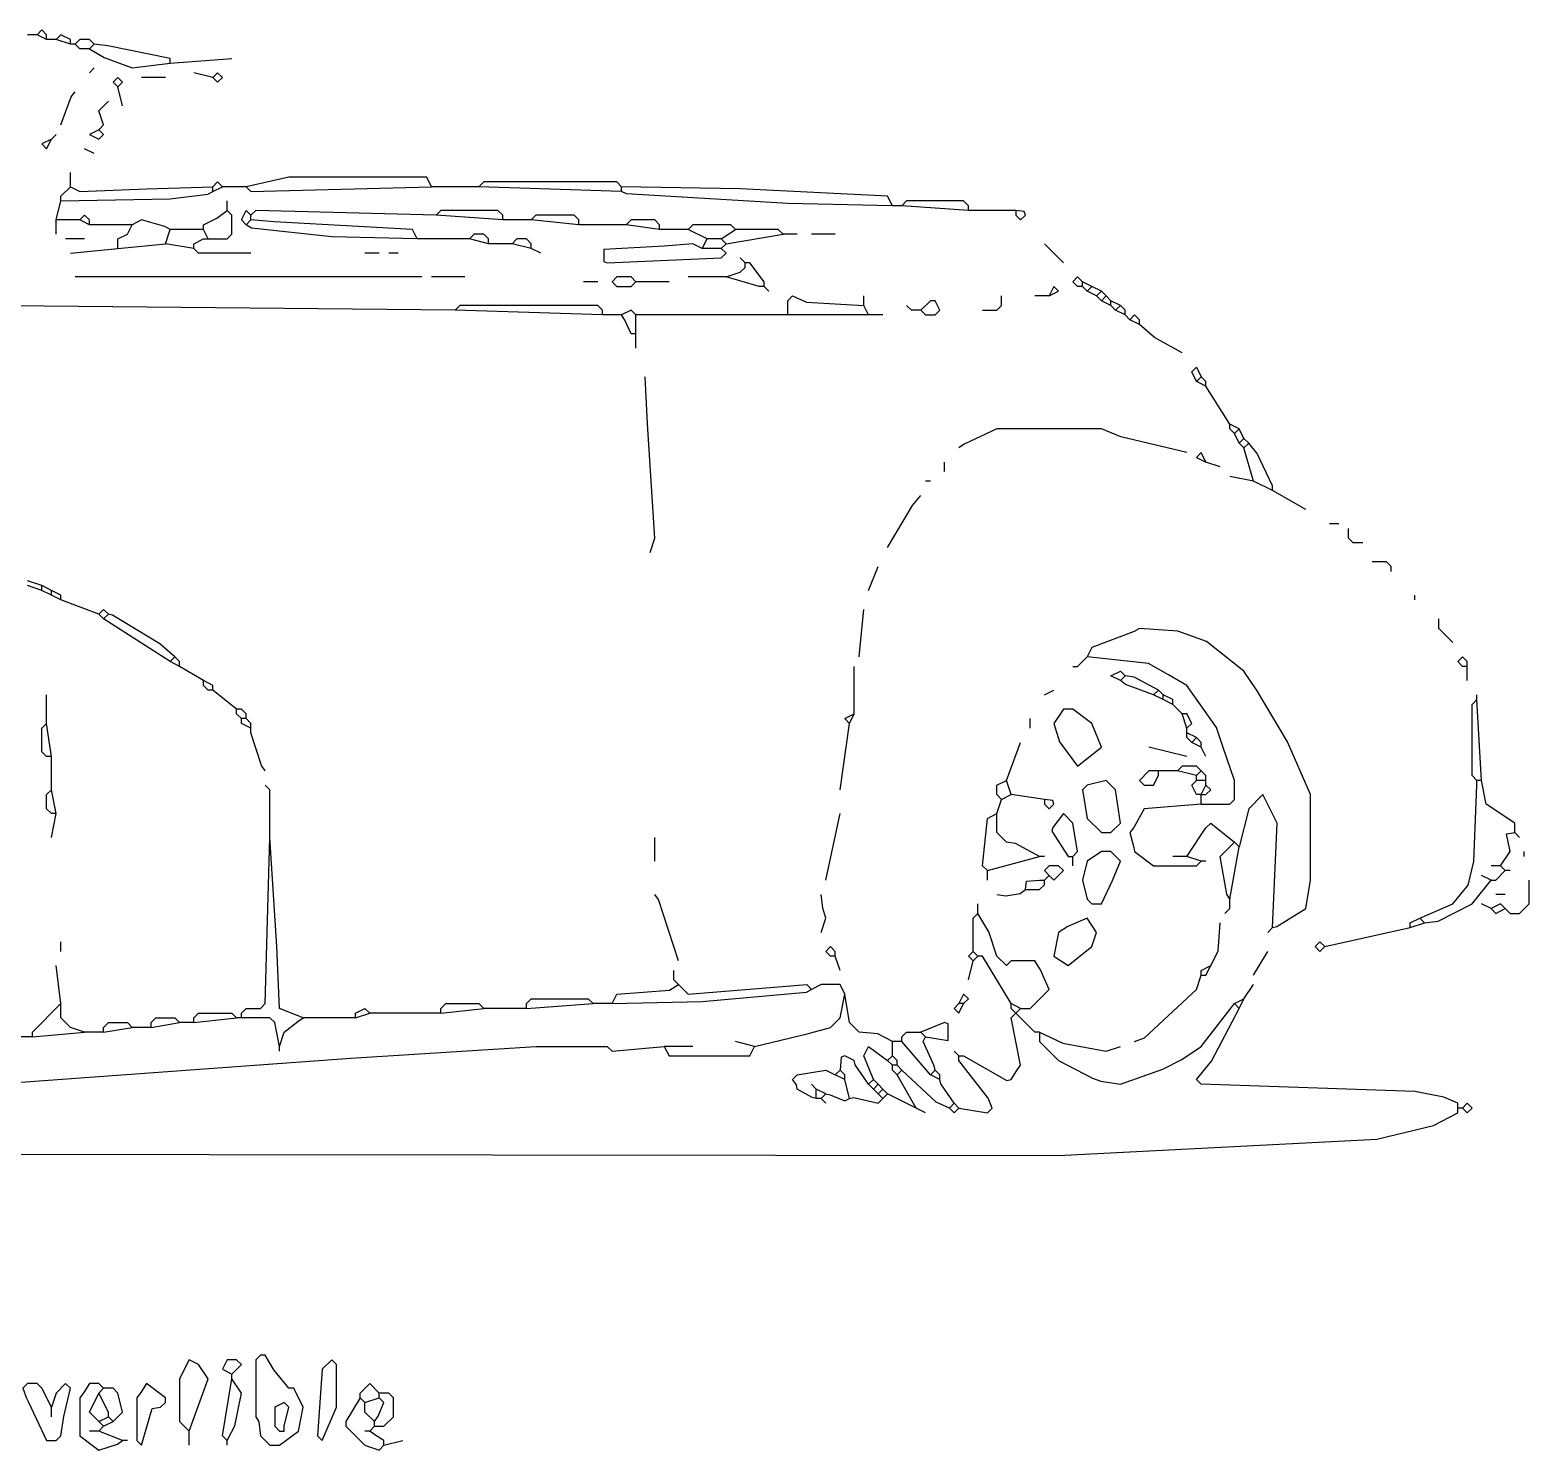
# Model space of a CAD drawing. Extents: x 11 to 752, y 55 to 370.
# Drawn here: x 436.5 to 752, y 59 to 358 of the extents above; entities that cross this region are included whole.
import ezdxf

# ---------------------------------------------------------------- set-up
doc = ezdxf.new("R2010")
doc.units = 0
doc.layers.get('0').update_dxf_attribs({"linetype": 'CONTINUOUS'})

msp = doc.modelspace()

# ---------------------------------------------------------------- linework, layer by layer
at = {"color": 7, "linetype": 'CONTINUOUS'}
for points in [[(438, 357), (436, 357)], [(440, 356), (440, 357), (439, 358), (438, 357)], [(440, 356), (438, 357)], [(445, 355), (445, 356), (443, 357), (442, 356)], [(442, 356), (440, 356)], [(445, 355), (442, 356)], [(446, 355), (445, 355)], [(450, 355), (449, 356), (447, 356), (446, 355)], [(449, 354), (447, 354), (446, 355)], [(449, 354), (450, 355)], [(449, 354), (452.1, 352.2), (458, 350), (466, 351)], [(466, 351), (466, 352), (452.911765, 354.647059), (450, 355)], [(466, 351), (479, 352)], [(449, 349), (450, 350)], [(455, 346), (456, 347), (455, 348), (454, 347), (455, 346)], [(465, 348), (460, 348)], [(475, 348), (471, 349)], [(475, 348), (476, 347), (477, 348), (476, 349), (475, 348)], [(443, 338), (445.2, 343.9), (446, 345)], [(456, 342), (455, 346)], [(451, 337), (452, 338), (451, 341), (453, 343)], [(441, 335), (439, 334), (440, 333), (441, 335)], [(441, 335), (442, 336)], [(451, 337), (449, 336), (451, 335), (452, 336), (451, 337)], [(450, 332), (448, 333)], [(443, 322), (443, 323), (445, 325)], [(445, 325), (445, 328)], [(445, 325), (447, 324), (461.032995, 324.538071), (475, 325)], [(477, 325), (476, 326), (475, 325)], [(475, 324), (475, 325)], [(475, 324), (477, 325)], [(482, 325), (477, 325)], [(521, 325), (520, 327), (491, 327), (482, 325)], [(482, 325), (483, 324), (521, 325)], [(531, 325), (521, 325)], [(561, 325), (560, 326), (532, 326), (531, 325)], [(561, 324), (531, 325)], [(561, 324), (561, 325)], [(618, 321), (617, 323), (585.980831, 324.520767), (561, 325)], [(442, 318), (443, 322)], [(443, 322), (465.979245, 322.477358), (473.946154, 323.430769), (475, 324)], [(478, 320), (478, 322)], [(618, 321), (596.021649, 321.476289), (562.027586, 323.468966), (561, 324)], [(634, 320), (634, 321), (633, 322), (621, 322), (620, 321)], [(449, 317), (449, 318), (448, 319), (447, 318)], [(473, 316), (473, 317), (475.8, 318.4), (478, 320)], [(474, 314), (478, 314), (479, 315), (479, 319), (478, 320)], [(482, 317), (481, 318), (482, 320), (483, 319)], [(522, 319), (484, 320), (483, 319)], [(483, 318), (483, 319)], [(536, 318), (536, 319), (535, 320), (523, 320), (522, 319)], [(536, 318), (522, 319)], [(552, 317), (552, 318), (551, 319), (543, 319), (542, 318)], [(620, 321), (618, 321)], [(634, 320), (620, 321)], [(644, 320), (634, 320)], [(644, 320), (644, 319), (645, 318), (646, 319), (645.75, 319.75), (644, 320)], [(447, 318), (442, 318)], [(442, 315), (442, 318)], [(449, 317), (447, 318)], [(458, 317), (449, 317)], [(455, 312), (455, 314), (457, 315), (458, 317)], [(466, 316), (464.911765, 316.647059), (460, 318), (458, 317)], [(465, 313), (466, 316)], [(473, 316), (466, 316)], [(474, 314), (473, 316)], [(482, 317), (483, 318)], [(518, 314), (500.026154, 314.470769), (483.1, 316.3), (482, 317)], [(518, 314), (517, 316), (487.923077, 317.615385), (483, 318)], [(542, 318), (536, 318)], [(552, 317), (542, 318)], [(562, 317), (552, 317)], [(569, 316), (569, 317), (568, 318), (563, 318), (562, 317)], [(569, 316), (562, 317)], [(575, 316), (569, 316)], [(585, 316), (584, 317), (576, 317), (575, 316)], [(579, 314), (575, 316)], [(582, 314), (585, 316)], [(595, 315), (594, 316), (585, 316)], [(448, 314), (444, 314)], [(455, 312), (465, 313)], [(471, 312), (465, 313)], [(471, 312), (471, 313), (473, 314), (474, 314)], [(529, 314), (518, 314)], [(533, 313), (533, 314), (532, 315), (530, 315), (529, 314)], [(533, 313), (529, 314)], [(538, 313), (533, 313)], [(542, 312), (542, 313), (541, 314), (539, 314), (538, 313)], [(542, 312), (538, 313)], [(578, 312), (576, 313), (569.964706, 312.458824), (557.25, 311.75), (557.25, 309.25), (558, 309), (582, 310), (583, 311), (582, 312)], [(578, 312), (579, 314)], [(582, 314), (579, 314)], [(583, 313), (582, 314)], [(582, 312), (583, 313)], [(583, 313), (595, 315)], [(598, 315), (595, 315)], [(606, 315), (601, 315)], [(654, 309), (650, 313)], [(445, 311), (455, 312)], [(483, 311), (472, 311), (471, 312)], [(510, 311), (507, 311)], [(514, 311), (512, 311)], [(544, 311), (542, 312)], [(582, 312), (578, 312)], [(587, 309), (586, 310)], [(583, 306), (586, 307), (587, 308), (587, 309)], [(591, 305), (588, 309), (587, 309)], [(519, 306), (446, 306)], [(528, 306), (521, 306)], [(556, 305), (553, 305)], [(564, 305), (563, 306), (560, 306), (559, 305), (560, 304), (563, 304), (564, 305)], [(571, 305), (564, 305)], [(583, 306), (575, 306)], [(591, 304), (590, 304), (583, 306)], [(591, 304), (591, 305)], [(592, 303), (591, 304)], [(658, 304), (657, 304), (656, 305), (657, 306), (658, 305)], [(658, 304), (658, 305)], [(660, 304), (658, 305)], [(659, 303), (658, 304)], [(659, 303), (660, 304)], [(661, 302), (659, 303)], [(662, 303), (660, 304)], [(661, 302), (662, 303)], [(663, 302), (662, 303)], [(526, 299), (425, 300)], [(557, 298), (557, 299), (556, 300), (527, 300), (526, 299)], [(596, 298), (596, 299), (596, 301), (597, 302), (599.9, 300.7), (612, 300)], [(612, 300), (612, 302)], [(613, 298), (612, 300)], [(624, 299), (622, 299), (621, 300)], [(624, 299), (625, 298), (627, 298), (628, 299), (627, 301), (626, 301), (624, 299)], [(637, 299), (640, 299), (641, 300), (641, 302)], [(651, 302), (648, 302)], [(662, 301), (661, 302)], [(662, 301), (663, 302)], [(664, 300), (662, 301)], [(664, 301), (663, 302)], [(664, 300), (664, 301)], [(666, 300), (664, 301)], [(665, 299), (664, 300)], [(665, 299), (666, 300)], [(667, 299), (666, 300)], [(557, 298), (526, 299)], [(561, 298), (557, 298)], [(564, 298), (563, 299), (561, 298)], [(564, 294), (563, 294), (561.7, 296.9), (561, 298)], [(596, 298), (564, 298)], [(564, 294), (564, 298)], [(613, 298), (596, 298)], [(616, 298), (613, 298)], [(667, 298), (665, 299)], [(667, 298), (667, 299)], [(668, 297), (667, 298)], [(670, 297), (669, 298), (668, 297)], [(670, 296), (668, 297)], [(670, 296), (670, 297)], [(564, 291), (564, 294)], [(679, 290), (673.18, 293.24), (670, 296)], [(567, 248), (568, 251), (566.45082, 275.040984), (566, 285)], [(682, 284), (681, 286), (682, 287), (683, 285)], [(682, 284), (683, 285)], [(684, 283), (682, 284)], [(684, 284), (683, 285)], [(684, 283), (684, 284)], [(689, 275), (684, 283)], [(689, 274), (689, 275)], [(691, 274), (689, 275)], [(680, 269), (666.088235, 272.352941), (662, 274), (640, 274), (633.1, 270.8), (632, 270)], [(690, 273), (689, 274)], [(690, 273), (691, 274)], [(691, 271), (690, 273)], [(692, 272), (691, 274)], [(691, 271), (692, 272)], [(693, 271), (692, 272)], [(684, 267), (683, 269), (682, 268), (684, 267)], [(692, 270), (691, 271)], [(692, 270), (693, 271)], [(694, 263), (692, 270)], [(698, 261), (698, 262), (694.769231, 268.846154), (693, 271)], [(629, 265), (629, 267)], [(687, 266), (684, 267)], [(626, 263), (625, 263)], [(694, 263), (689, 264)], [(698, 261), (694, 263)], [(617, 249), (622.230769, 257.846154), (624, 260)], [(705, 257), (698, 261)], [(712, 254), (710, 254)], [(717, 250), (715, 250), (714, 251), (714, 253)], [(613, 240), (615, 245)], [(723, 244), (723, 245), (722, 246), (719, 246)], [(439, 241), (436, 242)], [(439, 240), (436, 241)], [(439, 240), (439, 241)], [(441, 240), (439, 241)], [(441, 239), (439, 240)], [(441, 239), (441, 240)], [(443, 239), (441, 240)], [(443, 238), (441, 239)], [(443, 238), (443, 239)], [(451, 235), (443, 238)], [(728, 238), (728, 239)], [(453, 235), (452, 236), (451, 235)], [(452, 234), (451, 235)], [(452, 234), (453, 235)], [(466, 225), (452, 234)], [(467, 226), (463.82, 228.76), (453.9, 234.8), (453, 235)], [(611, 226), (612, 236)], [(736, 229), (733, 232), (733, 234)], [(698, 169), (698.9, 169.2), (705, 173), (706, 179), (706, 197), (701.2, 208.1), (694.76, 218.82), (692, 223), (684.153846, 229.230769), (678.076923, 231.384615), (670, 232), (668.911765, 231.352941), (660, 228), (659, 226)], [(466, 225), (467, 226)], [(468, 224), (466, 225)], [(468, 225), (467, 226)], [(468, 224), (468, 225)], [(656, 224), (657, 224), (659, 226)], [(683, 195), (684, 195), (689, 195), (690, 196), (690, 200), (687.647059, 206.911765), (686.2, 211.1), (680, 220), (676.153846, 222.230769), (671.923077, 224.615385), (659, 226)], [(739, 224), (738, 224), (737, 225), (738, 226), (739, 225)], [(739, 224), (739, 225)], [(473, 221), (468, 224)], [(475, 220), (473, 221)], [(475, 219), (474, 219), (473, 220), (473, 221)], [(610, 214), (610, 224)], [(666, 221), (664, 222), (666, 223), (667, 222)], [(666, 221), (667, 222)], [(673, 218), (667.1, 220.2), (666, 221)], [(674, 219), (668.9, 221.7), (667, 222)], [(739, 221), (739, 224)], [(440, 212), (440, 218)], [(475, 219), (475, 220)], [(480, 215), (475, 219)], [(650, 218), (652, 219)], [(673, 218), (674, 219)], [(675, 217), (673, 218)], [(675, 218), (674, 219)], [(675, 217), (675, 218)], [(677, 217), (675, 218)], [(741, 217), (741, 218)], [(480, 214), (480, 215)], [(482, 213), (482, 214), (481, 215), (480, 215)], [(657, 203), (662, 207), (660, 212), (656, 215), (654, 215), (652, 212), (653.2, 208.1), (657, 203)], [(677, 216), (675, 217)], [(677, 216), (677, 217)], [(679, 214), (677, 216)], [(741, 200), (740, 201), (740, 216), (741, 217)], [(742, 200), (741, 217)], [(441, 205), (440, 205), (439, 206), (439, 211), (440, 212)], [(441, 205), (440, 212)], [(481, 213), (480, 214)], [(482, 213), (481, 213)], [(481, 212), (481, 213)], [(483, 211), (481, 212)], [(483, 212), (482, 213)], [(483, 211), (483, 212)], [(607, 198), (609, 212)], [(609, 212), (608, 213), (610, 214)], [(609, 212), (610, 214)], [(647, 211), (647, 213)], [(680, 211), (679, 214)], [(680, 211), (681, 212), (680, 214), (679, 214)], [(486, 202), (485.2, 203.1), (483, 210), (483, 211)], [(680, 210), (680, 211)], [(680, 209), (680, 210)], [(682, 209), (680, 210)], [(681, 208), (680, 209)], [(681, 208), (682, 209)], [(683, 208), (682, 209)], [(642, 200), (645, 208)], [(680, 205), (672, 207)], [(683, 207), (681, 208)], [(683, 207), (683, 208)], [(684, 205), (683, 207)], [(441, 198), (441, 205)], [(674, 202), (673, 202), (672, 202), (670, 200), (671, 199), (673, 199), (674, 201), (674, 202)], [(678, 202), (674, 202)], [(683, 202), (682, 203), (679, 203), (678, 202)], [(682, 201), (678, 202)], [(682, 201), (683, 202)], [(684, 201), (683, 202)], [(487, 188), (487, 198), (486, 199)], [(641, 196), (640, 197), (640, 199), (642, 200)], [(643, 197), (642, 200)], [(664, 189), (666, 191), (665, 198), (663, 200), (659, 199), (658, 198), (659, 192), (662, 189), (664, 189)], [(683, 197), (682, 197), (681, 199), (682, 200)], [(682, 200), (682, 201)], [(684, 200), (682, 200)], [(683, 197), (684, 199)], [(683, 197), (684, 197), (685, 198), (684, 199)], [(684, 200), (684, 201)], [(684, 199), (684, 200)], [(729, 171), (736, 174), (739.2, 177.9), (740.384615, 182.923077), (741, 199), (741, 200)], [(742, 200), (741, 200)], [(749, 189), (749, 191), (743, 195), (742, 200)], [(442, 193), (441, 193), (440, 194), (440, 197), (441, 198)], [(442, 193), (441, 198)], [(640, 193), (641, 196)], [(641, 196), (643, 197)], [(650, 196), (643, 197)], [(650, 196), (650, 195), (651, 194), (652, 195), (651.75, 195.75), (650, 196)], [(683, 195), (683, 197)], [(698, 169), (699, 191), (696, 197), (693, 194), (691, 186)], [(441, 188), (442, 193)], [(604, 179), (607, 193)], [(638, 181), (637, 182), (638, 192), (640, 193)], [(649, 184), (643.9, 186.7), (642, 187), (640, 189), (640, 193)], [(656, 184), (657, 185), (656, 191), (654, 193), (651.8, 190.1), (651.6, 189.3), (655, 184), (656, 184)], [(683, 195), (671, 194), (668.8, 190.1), (668, 189), (668.8, 185.9), (669, 185), (673, 182), (682, 182), (683, 183)], [(680, 184), (684, 190), (685, 191), (690, 187)], [(481, 150), (481, 151), (482, 152), (485, 152), (486, 153), (487, 188)], [(494, 150), (489, 152), (488.477358, 165.020755), (487, 188)], [(568, 183), (568, 188)], [(689, 175), (688.42, 176.06), (687, 184), (690, 187)], [(691, 186), (690, 187)], [(746, 182), (748, 185), (747.25, 188.75), (749, 189)], [(750, 188), (749, 189)], [(638, 181), (649, 184)], [(650, 184), (649, 184)], [(656, 182), (656, 184)], [(662, 174), (664.352941, 178.911765), (666, 183), (664, 185), (662, 185), (659, 183), (658, 179), (659, 175), (660, 174), (662, 174)], [(680, 184), (677, 184)], [(683, 183), (680, 184)], [(684, 183), (683, 183)], [(689, 175), (691, 186)], [(751, 184), (751, 185)], [(638, 179), (638, 181)], [(651, 180), (652, 179), (654, 181), (653, 182), (651, 182), (650, 181), (651, 180)], [(650, 179), (651, 180)], [(744, 179), (742, 180)], [(746, 182), (744, 182)], [(744, 179), (745, 179), (747, 181)], [(747, 181), (746, 182)], [(748, 181), (747, 181)], [(640, 176), (641.9, 175.7), (644.9, 176.2), (646, 177)], [(646, 177), (646.25, 178.75), (649, 179), (650, 179)], [(646, 177), (649, 177), (650, 178), (650, 179)], [(730, 170), (732.911765, 170.352941), (740, 174), (744, 179)], [(747, 173), (748, 172), (750, 172), (752, 174), (752, 179)], [(573, 162), (568.8, 174.9), (568, 176)], [(603, 168), (604, 171), (603.352941, 173.088235), (603, 176)], [(636, 172), (636, 174)], [(688, 172), (689, 173), (689, 175)], [(744, 173), (742, 174)], [(747, 173), (746, 174), (744, 173)], [(747, 176), (745, 176)], [(635, 164), (635, 171), (636, 172)], [(645, 152), (647, 152), (651, 156), (649.2, 160.1), (648, 162), (643, 162), (642, 161), (640, 163), (638.3, 168.1), (636, 172)], [(655, 161), (660, 165), (661, 168), (659, 171), (654.9, 169.2), (653, 168), (652, 163), (655, 161)], [(727, 169), (727, 170), (729, 171)], [(730, 170), (729, 171)], [(744, 173), (745, 172), (747, 173)], [(685, 161), (686.58, 164.06), (687, 170)], [(697, 168), (698, 169)], [(709, 165), (727, 169)], [(727, 169), (730, 170)], [(443, 164), (443, 166)], [(606, 163), (605, 163), (604, 164), (605, 165), (606, 164)], [(709, 165), (708, 166), (707, 165), (708, 164), (709, 165)], [(27, 162), (27, 161), (17.088235, 158.647059), (11, 157), (11, 156), (14.9, 153.8), (16.1, 153.2), (39.088235, 147.352941), (68.911765, 140.647059), (136.94, 130.58), (144.946154, 129.569231), (205.029183, 123.466926), (235.970817, 121.533074), (653, 121), (719.946154, 124.430769), (731.9, 127.3), (737, 130), (737, 131)], [(443, 153), (442, 161)], [(606, 163), (606, 164)], [(607, 160), (606, 163)], [(635, 162), (634, 163), (635, 164)], [(634, 158), (635, 162)], [(636, 163), (635, 164)], [(635, 162), (636, 163)], [(643, 153), (637, 163), (636, 163)], [(683, 159), (683, 160), (685, 161)], [(683, 159), (684, 159), (685, 161)], [(694, 159), (697, 164)], [(573, 157), (572, 158), (572, 160)], [(669, 145), (671.1, 145.8), (682, 156), (683, 159)], [(559, 153), (560, 155), (571.1, 155.8), (573, 157)], [(559, 153), (577.975138, 153.472376), (599.923077, 155.384615), (601, 156)], [(573, 157), (575, 155), (600, 157), (601, 156)], [(589, 144), (600.088235, 146.647059), (605, 148), (607, 150), (608, 155)], [(608, 155), (607, 157), (603, 157), (601, 156)], [(618, 145), (614.923077, 146.615385), (611, 147), (609, 149), (608, 155)], [(633, 153), (634, 154), (633, 155), (632, 153)], [(692, 154), (694, 157)], [(437, 146), (437, 147), (443, 153)], [(448, 147), (445, 148), (443, 150), (443, 153)], [(505, 150), (505, 151), (507, 152), (508, 151)], [(523, 151), (523, 152), (524, 153), (531, 153), (532, 152)], [(523, 151), (532, 152)], [(541, 152), (532, 152)], [(541, 152), (541, 153), (542, 154), (554, 154), (555, 153)], [(541, 152), (555, 153)], [(559, 153), (555, 153)], [(632, 153), (631, 152), (632, 151), (633, 153)], [(633, 153), (632, 153)], [(643, 152), (643, 153)], [(645, 152), (643, 153)], [(644, 151), (643, 152)], [(644, 151), (645, 152)], [(649, 147), (649, 146), (649, 145), (653, 141), (660.1, 137.3), (661.9, 136.7), (666, 136), (674.9, 139.2), (678.9, 141.2), (683, 144), (690, 153)], [(737, 131), (737, 132), (734.1, 133.3), (727.980831, 134.520767), (683, 136), (682, 137), (685.2, 140.9), (691, 152)], [(690, 153), (692, 154)], [(691, 152), (690, 153)], [(691, 152), (692, 154)], [(452, 147), (452, 148), (453, 149), (457, 149), (458, 148)], [(462, 148), (462, 149), (463, 150), (467, 150), (468, 149)], [(462, 148), (468, 149)], [(471, 149), (468, 149)], [(471, 149), (471, 150), (472, 151), (479, 151), (480, 150)], [(471, 149), (480, 150)], [(481, 150), (480, 150)], [(489, 144), (488, 149), (487, 150), (481, 150)], [(489, 144), (490, 147), (492.9, 149.2), (494, 150)], [(505, 150), (494, 150)], [(505, 150), (508, 151)], [(523, 151), (508, 151)], [(625, 146), (629.75, 145.25), (629.75, 148.75), (629, 149), (624, 147)], [(632, 142), (633, 142), (642.1, 136.8), (643, 137), (644.2, 138.9), (645, 140), (643, 150), (644, 151)], [(649, 147), (648, 147), (644, 151)], [(437, 146), (434, 146)], [(437, 146), (448, 147)], [(452, 147), (448, 147)], [(452, 147), (458, 148)], [(462, 148), (458, 148)], [(620, 145), (620, 146), (621, 147), (624, 147)], [(625, 146), (624, 147)], [(627, 139), (626.8, 139.9), (624.5, 145), (625, 146)], [(649, 147), (653.9, 144.7), (663, 143), (666, 144)], [(374, 143), (368, 141), (368, 138), (370, 134), (371, 133), (394.035294, 133.541176), (504.024862, 141.527624), (543, 144), (558, 144), (559, 143), (570, 144)], [(489, 143), (489, 144)], [(576, 144), (570, 144)], [(570, 144), (571, 142), (588, 142), (589, 144)], [(589, 144), (585, 145)], [(613, 136), (610.2, 140.1), (610, 141), (608, 142), (607.25, 141.75), (607, 139)], [(614, 137), (612, 142), (613, 144), (617, 141)], [(617, 141), (618, 142)], [(620, 145), (618, 145)], [(618, 142), (618, 145)], [(619, 141), (618, 142)], [(626, 138), (620, 145)], [(632, 142), (631, 143)], [(632, 141), (632, 142)], [(602, 133), (601.1, 133.2), (598, 135), (597.8, 135.9), (597, 137), (598, 138), (604, 139), (606, 138)], [(606, 138), (607, 139)], [(608, 138), (607, 139)], [(618, 140), (617, 141)], [(619, 140), (618, 140)], [(618, 139), (618, 140)], [(619, 138), (618, 139)], [(619, 140), (619, 141)], [(620, 139), (619, 140)], [(619, 138), (620, 139)], [(630, 131), (627.216814, 132.247788), (620, 139)], [(626, 138), (627, 139)], [(632, 131), (638, 130), (639, 131), (638.2, 133.1), (632, 141)], [(602, 135), (601, 136)], [(608, 137), (606, 138)], [(608, 137), (608, 138)], [(609, 133), (608, 137)], [(613, 136), (614, 137)], [(614, 135), (613, 136)], [(615, 136), (614, 137)], [(614, 135), (615, 136)], [(616, 135), (615, 136)], [(623, 131), (619, 138)], [(628, 137), (626, 138)], [(628, 137), (628, 138)], [(631, 132), (628.2, 136.1), (628, 137)], [(604, 134), (602, 135)], [(602, 133), (602, 135)], [(603, 133), (602, 133)], [(603, 133), (604, 134)], [(604, 132), (603, 133)], [(604, 134), (604.9, 133.8), (608, 132.5), (609, 133)], [(609, 133), (609.9, 133.2), (615, 132), (616, 133)], [(615, 134), (614, 135)], [(615, 134), (616, 135)], [(616, 133), (615, 134)], [(617, 134), (616, 135)], [(616, 133), (617, 134)], [(623, 131), (617, 134)], [(625, 130), (623, 131)], [(630, 131), (631, 132)], [(630, 131), (631, 130), (632, 131)], [(632, 131), (631, 132)], [(738, 131), (739, 130), (740, 131), (739, 132), (738, 131)], [(489, 60), (493, 63), (494, 68), (492, 72), (491, 72), (487.8, 75.9), (486, 79), (485, 79), (484, 78), (484, 66), (484.647059, 64.911765), (485, 62), (487, 60), (489, 60)], [(470, 63), (474, 74), (472, 77), (470, 78), (468, 74), (468, 65), (470, 63)], [(479, 75), (481, 77), (480, 78), (478, 78), (477, 76), (479, 75)], [(498, 61), (501, 68), (501, 77), (500, 78), (498, 76), (497, 62), (498, 61)], [(441, 68), (439, 72), (438, 73), (436, 73), (435, 72), (435.8, 69.9), (436.2, 69.1), (440, 61), (442, 61), (443, 62), (443.647059, 66.088235), (445, 72), (444, 73), (442, 71), (441, 68)], [(452, 72), (451, 73), (449, 73), (447.8, 71.1), (447, 70), (447, 62), (449.9, 59.8), (451, 59), (454.9, 60.2), (456, 61)], [(460, 60), (462.25, 67.75), (464, 68), (465, 69), (465, 70), (461, 73), (459.8, 71.1), (459, 70), (459, 61), (460, 60)], [(478, 61), (477, 62), (479, 74)], [(478, 61), (479.647059, 64.088235), (481, 71), (479, 74)], [(479, 74), (479, 75)], [(506, 70), (506, 71), (508, 73), (510, 71)], [(451, 65), (449, 67), (451, 71)], [(451, 71), (452, 72)], [(453, 66), (453, 67), (451, 71)], [(454, 65), (456, 67), (455, 71), (454, 72), (452, 72)], [(506, 70), (503, 65), (503, 64), (507, 60), (510, 59), (511, 60)], [(507, 69), (506, 70)], [(507, 69), (510, 70)], [(509, 64), (510, 64), (511, 64), (513, 66), (513, 70), (512, 71), (510, 71)], [(509, 65), (509.8, 66.1), (511, 69), (510, 70)], [(510, 70), (510, 71)], [(441, 66), (441, 68)], [(490, 63), (490, 64), (491, 68), (490, 69), (488, 68), (488, 64), (489, 63), (490, 63)], [(509, 65), (507, 67), (507, 69)], [(451, 65), (453, 66)], [(452, 64), (451, 65)], [(451, 63), (452, 64)], [(452, 64), (454, 65)], [(454, 65), (453, 66)], [(508, 63), (509, 64)], [(509, 64), (509, 65)], [(451, 63), (449, 63)], [(456, 61), (451, 63)], [(457, 61), (456, 61)], [(470, 60), (470, 63)], [(478, 60), (478, 61)], [(508, 63), (507, 63)], [(511, 60), (511, 61), (509.1, 62.2), (508, 63)], [(511, 60), (515, 61)]]:
    msp.add_lwpolyline(points, dxfattribs=at)
at = {"color": 250, "linetype": 'CONTINUOUS'}
for points in [[(651, 302), (653, 303), (652, 304), (651, 302)], [(628, 138), (627, 139)], [(738, 131), (737, 131)]]:
    msp.add_lwpolyline(points, dxfattribs=at)

doc.saveas('drawing.dxf')
